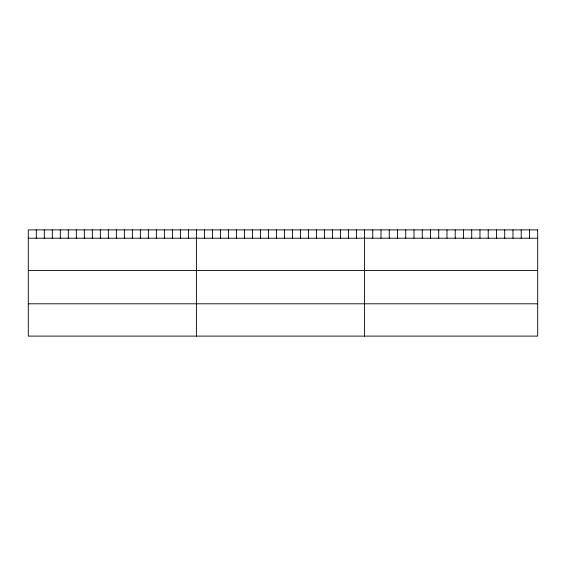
<?xml version="1.0" encoding="UTF-8"?>
<svg xmlns="http://www.w3.org/2000/svg" width="566" height="566" viewBox="0 0 566 566"><rect width="100%" height="100%" fill="white"/><g stroke="black" fill="none" stroke-linecap="round" stroke-linejoin="round"><path stroke-width="0.85" d="M28.3 238.201L537.7 238.201M28.3 270.513L537.7 270.513M28.3 303.8L537.7 303.8M529.451 229.895L529.451 238.201M521.208 229.895L521.208 238.201M512.959 229.895L512.959 238.201M504.709 229.895L504.709 238.201M496.46 229.895L496.46 238.201M488.217 229.895L488.217 238.201M479.968 229.895L479.968 238.201M471.719 229.895L471.719 238.201M463.476 229.895L463.476 238.201M455.227 229.895L455.227 238.201M446.977 229.895L446.977 238.201M438.728 229.895L438.728 238.201M430.485 229.895L430.485 238.201M422.236 229.895L422.236 238.201M413.987 229.895L413.987 238.201M405.744 229.895L405.744 238.201M397.495 229.895L397.495 238.201M389.245 229.895L389.245 238.201M380.996 229.895L380.996 238.201M372.753 229.895L372.753 238.201M364.504 229.895L364.504 336.105M356.502 229.895L356.502 238.201M348.493 229.895L348.493 238.201M340.491 229.895L340.491 238.201M332.483 229.895L332.483 238.201M324.481 229.895L324.481 238.201M316.472 229.895L316.472 238.201M308.47 229.895L308.47 238.201M300.468 229.895L300.468 238.201M292.459 229.895L292.459 238.201M284.457 229.895L284.457 238.201M276.449 229.895L276.449 238.201M268.447 229.895L268.447 238.201M260.438 229.895L260.438 238.201M252.436 229.895L252.436 238.201M244.434 229.895L244.434 238.201M236.425 229.895L236.425 238.201M228.423 229.895L228.423 238.201M220.415 229.895L220.415 238.201M212.413 229.895L212.413 238.201M204.404 229.895L204.404 238.201M196.402 229.895L196.402 336.105M188.4 229.895L188.4 238.201M180.391 229.895L180.391 238.201M172.389 229.895L172.389 238.201M164.381 229.895L164.381 238.201M156.379 229.895L156.379 238.201M148.37 229.895L148.37 238.201M140.368 229.895L140.368 238.201M132.366 229.895L132.366 238.201M124.357 229.895L124.357 238.201M116.355 229.895L116.355 238.201M108.347 229.895L108.347 238.201M100.345 229.895L100.345 238.201M92.336 229.895L92.336 238.201M84.334 229.895L84.334 238.201M76.332 229.895L76.332 238.201M68.323 229.895L68.323 238.201M60.321 229.895L60.321 238.201M52.313 229.895L52.313 238.201M44.311 229.895L44.311 238.201M36.302 229.895L36.302 238.201M537.7 229.895L28.3 229.895L28.3 336.105L537.7 336.105L537.7 229.895"/></g></svg>
